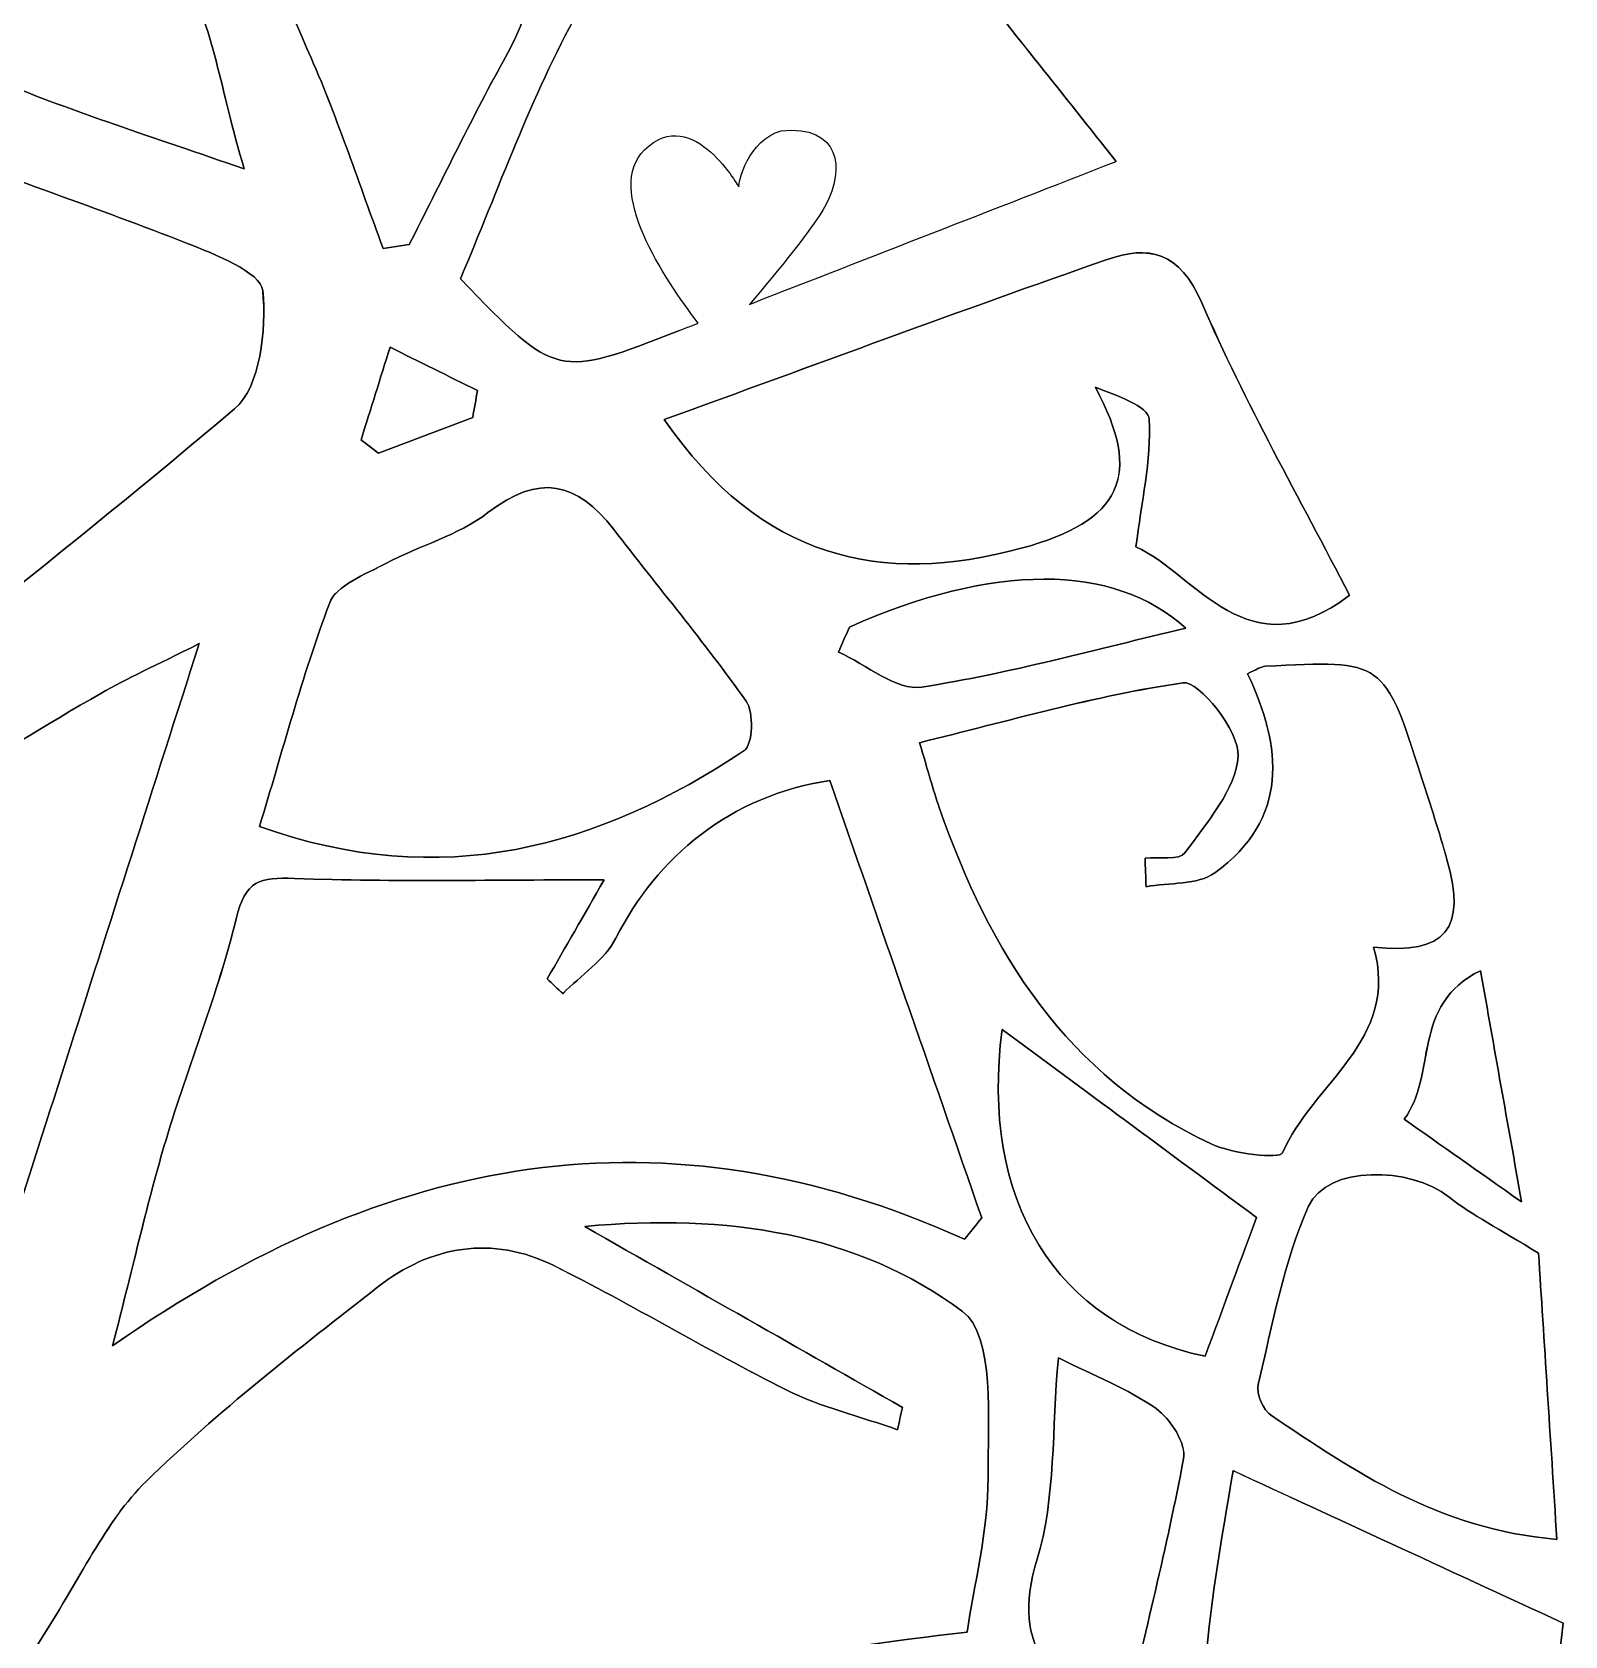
# Model space of a CAD drawing. Extents: x 105 to 524, y 66 to 486.
# Drawn here: x 267.65 to 309.59, y 292.14 to 336.03 of the extents above; entities that cross this region are included whole.
import ezdxf

# ---------------------------------------------------------------- set-up
doc = ezdxf.new("R2010")
doc.units = 0
doc.layers.add('tree', color=7, linetype='CONTINUOUS')

msp = doc.modelspace()

# ---------------------------------------------------------------- linework, layer by layer
at = {"layer": 'tree', "color": 7}
for p, q in [((277.971306, 330.217332), (277.258593, 330.112409)), ((277.971306, 330.217332), (277.258593, 330.112409)), ((277.258755, 330.112409), (277.971465, 330.217332)), ((277.258755, 330.112409), (277.971465, 330.217332)), ((279.709213, 325.484829), (277.128069, 324.50955)), ((279.709213, 325.484829), (277.128069, 324.50955)), ((277.128175, 324.50955), (279.709319, 325.484829)), ((277.128175, 324.50955), (279.709319, 325.484829)), ((279.709213, 325.484829), (279.709213, 325.484829)), ((303.694391, 320.620094), (303.694391, 320.620094)), ((303.694525, 320.620171), (303.694525, 320.620171)), ((290.014297, 319.74953), (290.014297, 319.749523)), ((290.014406, 319.749544), (290.014406, 319.749547)), ((272.224775, 319.297149), (272.224775, 319.297149)), ((272.224909, 319.297283), (272.224909, 319.297283)), ((273.876241, 314.291391), (273.876241, 314.291391)), ((273.876297, 314.291313), (273.876297, 314.291313)), ((298.130535, 312.644681), (298.130539, 312.644681)), ((298.130616, 312.644652), (298.130616, 312.644652)), ((294.192678, 308.737924), (294.192678, 308.737924)), ((294.192784, 308.73803), (294.192784, 308.73803)), ((308.405728, 304.016421), (308.405728, 304.016421)), ((308.405795, 304.016368), (308.405795, 304.016368)), ((308.867443, 302.614312), (308.867443, 302.614312)), ((308.867496, 302.61445), (308.867496, 302.61445)), ((269.85632, 300.077865), (269.85632, 300.077865)), ((269.85632, 300.077812), (269.85632, 300.077812)), ((291.462982, 298.394152), (291.462982, 298.394152)), ((291.46306, 298.394286), (291.46306, 298.394286))]:
    msp.add_line(p, q, dxfattribs=at)
for points in [[(104.943981, 275.896663), (104.943988, 391.738389), (198.852265, 485.646659), (314.693991, 485.646659)], [(271.47321, 343.558901), (272.850568, 340.869069), (274.080256, 338.100476), (275.287514, 335.32868)], [(271.47321, 343.558901), (272.850568, 340.869069), (274.080256, 338.100476), (275.287514, 335.32868)], [(275.28762, 335.328415), (274.080362, 338.100476), (272.850405, 340.869069), (271.473316, 343.558901)], [(275.28762, 335.328415), (274.080362, 338.100476), (272.850405, 340.869069), (271.473316, 343.558901)], [(280.543797, 335.232834), (281.623414, 337.192475), (281.462127, 337.713087), (279.342416, 338.208602)], [(280.543797, 335.232834), (281.623414, 337.192475), (281.462127, 337.713087), (279.342416, 338.208602)], [(279.342522, 338.208602), (281.462233, 337.713087), (281.623523, 337.192475), (280.543639, 335.232834)], [(279.342522, 338.208602), (281.462233, 337.713087), (281.623523, 337.192475), (280.543639, 335.232834)], [(273.457497, 332.289104), (272.805938, 334.46206), (272.608065, 336.217994), (271.798687, 337.621245)], [(271.798704, 337.621245), (272.608082, 336.217994), (272.805955, 334.46206), (273.457515, 332.289104)], [(271.798704, 337.621245), (272.608082, 336.217994), (272.805955, 334.46206), (273.457515, 332.289104)], [(273.457532, 332.289104), (272.805973, 334.46206), (272.6081, 336.217994), (271.798722, 337.621245)], [(293.224253, 337.639374), (294.528713, 335.992904), (295.83851, 334.350438), (297.315206, 332.493317)], [(293.224253, 337.639374), (294.528713, 335.992904), (295.83851, 334.350438), (297.315206, 332.493317)], [(297.315096, 332.493345), (295.838404, 334.350462), (294.528871, 335.992929), (293.224412, 337.639399)], [(297.315096, 332.493338), (295.838404, 334.350455), (294.528871, 335.992922), (293.224412, 337.639392)], [(282.581798, 336.57655), (281.302975, 334.267701), (280.417224, 331.740993), (279.371788, 329.278093)], [(282.581798, 336.576543), (281.302975, 334.267694), (280.417224, 331.740986), (279.371788, 329.278086)], [(279.371898, 329.278068), (280.417333, 331.740965), (281.302816, 334.267672), (282.581904, 336.576522)], [(279.371898, 329.278068), (280.417333, 331.740965), (281.302816, 334.267672), (282.581904, 336.576522)], [(275.287514, 335.32868), (276.028799, 333.626411), (276.607192, 331.85366), (277.258755, 330.112409)], [(275.287514, 335.32868), (276.028799, 333.626411), (276.607192, 331.85366), (277.258755, 330.112409)], [(277.258593, 330.112409), (276.607298, 331.853392), (276.028905, 333.626411), (275.28762, 335.328415)], [(277.258593, 330.112409), (276.607298, 331.853392), (276.028905, 333.626411), (275.28762, 335.328415)], [(280.543639, 335.232834), (279.637328, 333.587965), (278.825279, 331.891301), (277.971306, 330.217332)], [(280.543639, 335.232834), (279.637328, 333.587965), (278.825279, 331.891301), (277.971306, 330.217332)], [(277.971465, 330.217332), (278.825173, 331.891301), (279.637486, 333.587965), (280.543797, 335.232834)], [(277.971465, 330.217332), (278.825173, 331.891301), (279.637486, 333.587965), (280.543797, 335.232834)], [(266.789408, 334.670305), (268.815122, 333.843732), (270.90546, 333.174947), (273.457497, 332.289104)], [(273.457515, 332.289104), (270.905478, 333.174947), (268.815139, 333.843732), (266.789426, 334.670305)], [(273.457515, 332.289104), (270.905478, 333.174947), (268.815139, 333.843732), (266.789426, 334.670305)], [(266.789443, 334.670305), (268.815157, 333.843732), (270.905496, 333.174947), (273.457532, 332.289104)], [(284.407384, 332.810471), (285.747404, 334.115551), (287.028495, 331.692137), (286.993556, 331.796983)], [(286.993556, 331.796983), (286.958631, 331.901828), (287.239953, 333.073093), (288.146829, 333.334699)], [(288.146829, 333.334699), (289.770379, 333.49747), (289.894225, 332.28625), (289.370008, 331.307694)], [(264.37506, 333.016599), (267.008811, 332.056804), (269.460712, 331.203801), (271.876562, 330.258956)], [(264.37506, 333.016599), (267.008811, 332.056804), (269.460712, 331.203801), (271.876562, 330.258956)], [(271.876696, 330.258981), (269.460578, 331.203826), (267.008677, 332.056564), (264.375194, 333.016627)], [(271.876696, 330.258981), (269.460578, 331.203826), (267.008677, 332.056564), (264.375194, 333.016627)], [(285.875815, 328.065402), (284.94851, 329.281734), (283.308203, 331.739949), (284.407384, 332.810471)], [(287.349727, 328.609526), (290.622648, 329.883396), (293.905185, 331.163955), (297.315096, 332.493338)], [(289.370008, 331.307694), (289.024515, 330.662763), (288.057445, 329.494575), (287.280727, 328.576436)], [(271.876562, 330.258956), (272.659503, 329.952996), (273.912693, 329.463086), (273.963694, 328.957958)], [(271.876562, 330.258956), (272.659503, 329.952996), (273.912693, 329.463086), (273.963694, 328.957958)], [(273.963564, 328.957982), (273.912559, 329.463111), (272.659637, 329.95302), (271.876696, 330.258981)], [(273.963564, 328.957982), (273.912559, 329.463111), (272.659637, 329.95302), (271.876696, 330.258981)], [(297.064486, 329.809306), (298.195908, 330.204438), (299.050146, 330.030367), (299.657915, 328.620974)], [(297.064486, 329.809306), (298.195908, 330.204438), (299.050146, 330.030367), (299.657915, 328.620974)], [(299.657781, 328.620787), (299.05028, 330.030444), (298.196042, 330.204519), (297.06462, 329.809387)], [(299.657781, 328.620787), (299.05028, 330.030444), (298.196042, 330.204519), (297.06462, 329.809387)], [(297.06462, 329.809387), (293.049505, 328.406668), (289.062964, 326.923058), (284.945578, 325.426627)], [(297.06462, 329.809387), (293.049505, 328.406668), (289.062964, 326.923058), (284.945578, 325.426627)], [(284.945709, 325.426814), (289.063098, 326.923241), (293.049639, 328.406855), (297.064486, 329.809306)], [(284.945709, 325.426814), (289.063098, 326.923241), (293.049639, 328.406855), (297.064486, 329.809306)], [(279.371788, 329.278093), (282.014351, 326.551953), (282.014083, 326.553022), (285.364019, 327.870037)], [(279.371788, 329.278086), (282.014351, 326.551946), (282.014083, 326.553015), (285.364019, 327.87003)], [(285.364125, 327.870012), (282.013925, 326.552994), (282.014457, 326.551925), (279.371898, 329.278068)], [(285.364125, 327.870012), (282.013925, 326.552994), (282.014457, 326.551925), (279.371898, 329.278068)], [(273.963694, 328.957958), (274.071045, 327.890032), (273.89854, 326.319384), (273.191704, 325.72108)], [(273.963694, 328.957958), (274.071045, 327.890032), (273.89854, 326.319384), (273.191704, 325.72108)], [(273.191834, 325.721109), (273.898406, 326.319413), (274.071175, 327.89006), (273.963564, 328.957982)], [(273.191834, 325.721109), (273.898406, 326.319413), (274.071175, 327.89006), (273.963564, 328.957982)], [(287.280727, 328.576436), (287.302635, 328.591217), (287.326179, 328.600389), (287.349727, 328.609526)], [(303.694525, 320.620171), (302.335325, 323.270757), (300.840207, 325.878359), (299.657781, 328.620787)], [(303.694525, 320.620171), (302.335325, 323.270757), (300.840207, 325.878359), (299.657781, 328.620787)], [(299.657915, 328.620974), (300.840073, 325.878546), (302.335459, 323.270943), (303.694391, 320.620094)], [(299.657915, 328.620974), (300.840073, 325.878546), (302.335459, 323.270943), (303.694391, 320.620094)], [(285.364019, 327.870037), (285.72932, 328.013674), (285.507906, 327.915753), (285.875815, 328.065402)], [(277.44728, 327.409496), (277.182382, 326.562632), (276.917753, 325.716036), (276.652856, 324.86944)], [(277.44728, 327.409496), (277.182382, 326.562632), (276.917753, 325.716036), (276.652856, 324.86944)], [(276.653015, 324.86944), (276.917647, 325.716036), (277.182541, 326.562632), (277.447174, 327.409228)], [(276.653015, 324.86944), (276.917647, 325.716036), (277.182541, 326.562632), (277.447174, 327.409228)], [(277.447174, 327.409228), (278.244801, 327.013831), (279.042163, 326.618163), (279.839526, 326.222498)], [(277.447174, 327.409228), (278.244801, 327.013831), (279.042163, 326.618163), (279.839526, 326.222498)], [(279.839632, 326.222498), (279.042269, 326.618163), (278.244642, 327.013831), (277.44728, 327.409496)], [(279.839632, 326.222498), (279.042269, 326.618163), (278.244642, 327.013831), (277.44728, 327.409496)], [(279.839526, 326.222498), (279.796, 325.976608), (279.752739, 325.730718), (279.709213, 325.484829)], [(279.839526, 326.222498), (279.796, 325.976608), (279.752739, 325.730718), (279.709213, 325.484829)], [(279.709319, 325.484829), (279.75258, 325.730718), (279.796106, 325.976608), (279.839632, 326.222498)], [(279.709319, 325.484829), (279.75258, 325.730718), (279.796106, 325.976608), (279.839632, 326.222498)], [(294.714993, 321.906752), (297.463834, 322.646022), (298.05104, 323.892291), (296.743646, 326.31247)], [(294.714993, 321.906752), (297.463834, 322.646022), (298.05104, 323.892291), (296.743646, 326.31247)], [(296.743512, 326.312392), (298.05091, 323.89221), (297.4637, 322.646209), (294.715128, 321.906939)], [(296.743512, 326.312392), (298.05091, 323.89221), (297.4637, 322.646209), (294.715128, 321.906939)], [(298.218871, 325.436159), (298.201796, 325.78911), (297.311759, 326.099876), (296.743512, 326.312392)], [(298.218871, 325.436159), (298.201796, 325.78911), (297.311759, 326.099876), (296.743512, 326.312392)], [(296.743646, 326.31247), (297.311893, 326.099953), (298.201916, 325.788923), (298.21874, 325.436241)], [(296.743646, 326.31247), (297.311893, 326.099953), (298.201916, 325.788923), (298.21874, 325.436241)], [(273.191704, 325.72108), (268.638782, 321.866144), (263.911225, 318.217317), (259.234936, 314.50842)], [(273.191704, 325.72108), (268.638782, 321.866144), (263.911225, 318.217317), (259.234936, 314.50842)], [(259.235071, 314.508448), (263.911359, 318.217345), (268.638648, 321.866172), (273.191834, 325.721109)], [(259.235071, 314.508448), (263.911359, 318.217345), (268.638648, 321.866172), (273.191834, 325.721109)], [(284.945578, 325.426627), (287.617514, 321.598657), (290.864639, 320.871134), (294.714993, 321.906752)], [(284.945578, 325.426627), (287.617514, 321.598657), (290.864639, 320.871134), (294.714993, 321.906752)], [(294.715128, 321.906939), (290.864773, 320.871321), (287.61738, 321.598576), (284.945709, 325.426814)], [(294.715128, 321.906939), (290.864773, 320.871321), (287.61738, 321.598576), (284.945709, 325.426814)], [(297.853305, 321.949389), (298.005246, 323.156143), (298.273347, 324.303894), (298.218871, 325.436159)], [(297.853305, 321.949389), (298.005246, 323.156143), (298.273347, 324.303894), (298.218871, 325.436159)], [(298.21874, 325.436241), (298.273481, 324.303976), (298.005112, 323.155956), (297.853439, 321.94947)], [(298.21874, 325.436241), (298.273481, 324.303976), (298.005112, 323.155956), (297.853439, 321.94947)], [(276.652856, 324.86944), (276.811207, 324.749566), (276.969559, 324.629692), (277.128175, 324.50955)], [(276.652856, 324.86944), (276.811207, 324.749566), (276.969559, 324.629692), (277.128175, 324.50955)], [(277.128069, 324.50955), (276.969717, 324.629692), (276.811366, 324.749566), (276.653015, 324.86944)], [(277.128069, 324.50955), (276.969717, 324.629692), (276.811366, 324.749566), (276.653015, 324.86944)], [(283.566616, 322.423095), (282.563104, 323.723289), (281.522209, 323.965976), (280.126158, 322.882034)], [(283.566616, 322.423095), (282.563104, 323.723289), (281.522209, 323.965976), (280.126158, 322.882034)], [(280.126211, 322.882221), (281.522262, 323.965895), (282.562893, 323.723212), (283.566669, 322.423014)], [(280.126211, 322.882221), (281.522262, 323.965895), (282.562893, 323.723212), (283.566669, 322.423014)], [(277.328235, 321.490982), (278.248699, 321.982229), (279.320304, 322.256418), (280.126211, 322.882221)], [(277.328235, 321.490982), (278.248699, 321.982229), (279.320304, 322.256418), (280.126211, 322.882221)], [(280.126158, 322.882034), (279.320251, 322.256499), (278.248914, 321.98231), (277.32845, 321.491063)], [(280.126158, 322.882034), (279.320251, 322.256499), (278.248914, 321.98231), (277.32845, 321.491063)], [(287.188656, 317.725298), (286.041215, 319.333859), (284.775211, 320.857252), (283.566616, 322.423095)], [(287.188656, 317.725298), (286.041215, 319.333859), (284.775211, 320.857252), (283.566616, 322.423095)], [(283.566669, 322.423014), (284.774996, 320.857439), (286.041267, 319.334046), (287.188712, 317.725485)], [(283.566669, 322.423014), (284.774996, 320.857439), (286.041267, 319.334046), (287.188712, 317.725485)], [(303.694391, 320.620094), (300.924454, 318.505336), (299.509977, 321.18796), (297.853305, 321.949389)], [(303.694391, 320.620094), (300.924454, 318.505336), (299.509977, 321.18796), (297.853305, 321.949389)], [(297.853439, 321.94947), (299.510111, 321.187773), (300.92432, 318.505149), (303.694525, 320.620171)], [(297.853439, 321.94947), (299.510111, 321.187773), (300.92432, 318.505149), (303.694525, 320.620171)], [(277.32845, 321.491063), (276.766877, 321.191244), (275.97112, 320.889288), (275.788469, 320.399114)], [(277.32845, 321.491063), (276.766877, 321.191244), (275.97112, 320.889288), (275.788469, 320.399114)], [(275.788522, 320.399033), (275.970905, 320.88921), (276.766934, 321.191431), (277.328235, 321.490982)], [(275.788522, 320.399033), (275.970905, 320.88921), (276.766934, 321.191431), (277.328235, 321.490982)], [(290.014297, 319.749523), (293.916724, 321.487031), (297.23328, 321.521741), (299.220541, 319.717491)], [(290.014297, 319.749523), (293.916724, 321.487031), (297.23328, 321.521741), (299.220541, 319.717491)], [(299.220382, 319.717512), (297.233386, 321.521765), (293.91683, 321.487059), (290.014406, 319.749544)], [(299.220382, 319.717512), (297.233386, 321.521765), (293.91683, 321.487059), (290.014406, 319.749544)], [(275.788469, 320.399114), (275.042644, 318.396221), (274.492554, 316.320181), (273.876241, 314.291391)], [(275.788469, 320.399114), (275.042644, 318.396221), (274.492554, 316.320181), (273.876241, 314.291391)], [(273.876297, 314.291313), (274.492343, 316.320099), (275.042697, 318.39614), (275.788522, 320.399033)], [(273.876297, 314.291313), (274.492343, 316.320099), (275.042697, 318.39614), (275.788522, 320.399033)], [(290.014406, 319.749547), (289.915335, 319.521011), (289.816265, 319.292478), (289.717198, 319.06421)], [(290.014406, 319.749547), (289.915335, 319.521011), (289.816265, 319.292478), (289.717198, 319.06421)], [(289.717357, 319.064188), (289.816427, 319.292457), (289.91523, 319.520993), (290.014297, 319.74953)], [(289.717357, 319.064188), (289.816427, 319.292457), (289.91523, 319.520993), (290.014297, 319.74953)], [(299.220541, 319.717491), (296.74808, 319.142145), (294.394446, 318.480567), (291.995687, 318.107864)], [(299.220541, 319.717491), (296.74808, 319.142145), (294.394446, 318.480567), (291.995687, 318.107864)], [(291.995793, 318.107882), (294.394287, 318.480588), (296.748186, 319.142166), (299.220382, 319.717512)], [(291.995793, 318.107882), (294.394287, 318.480588), (296.748186, 319.142166), (299.220382, 319.717512)], [(265.084168, 296.929362), (267.403086, 304.193374), (269.723605, 311.462194), (272.224909, 319.297283)], [(265.084168, 296.929362), (267.403086, 304.193374), (269.723605, 311.462194), (272.224909, 319.297283)], [(272.224775, 319.297149), (269.723739, 311.462328), (267.40322, 304.193508), (265.084302, 296.929228)], [(272.224775, 319.297149), (269.723739, 311.462328), (267.40322, 304.193508), (265.084302, 296.929228)], [(269.531476, 317.933945), (270.251396, 318.346162), (271.012444, 318.686829), (272.224775, 319.297149)], [(269.531476, 317.933945), (270.251396, 318.346162), (271.012444, 318.686829), (272.224775, 319.297149)], [(272.224909, 319.297283), (271.01231, 318.686699), (270.25153, 318.346028), (269.53161, 317.934079)], [(272.224909, 319.297283), (271.01231, 318.686699), (270.25153, 318.346028), (269.53161, 317.934079)], [(289.717198, 319.06421), (290.48038, 318.722474), (291.302574, 318.000288), (291.995793, 318.107882)], [(289.717198, 319.06421), (290.48038, 318.722474), (291.302574, 318.000288), (291.995793, 318.107882)], [(291.995687, 318.107864), (291.302468, 318.000271), (290.48027, 318.722453), (289.717357, 319.064188)], [(291.995687, 318.107864), (291.302468, 318.000271), (290.48027, 318.722453), (289.717357, 319.064188)], [(301.387623, 318.676553), (301.26559, 318.669885), (301.147829, 318.578569), (300.90563, 318.473646)], [(301.387623, 318.676553), (301.26559, 318.669885), (301.147829, 318.578569), (300.90563, 318.473646)], [(300.905817, 318.473674), (301.148016, 318.578597), (301.265509, 318.669903), (301.38781, 318.676577)], [(300.905817, 318.473674), (301.148016, 318.578597), (301.265509, 318.669903), (301.38781, 318.676577)], [(305.668705, 315.637242), (304.641959, 318.850624), (304.640626, 318.851693), (301.387623, 318.676553)], [(305.668705, 315.637242), (304.641959, 318.850624), (304.640626, 318.851693), (301.387623, 318.676553)], [(301.38781, 318.676577), (304.640544, 318.851717), (304.641878, 318.850649), (305.668892, 315.637002)], [(301.38781, 318.676577), (304.640544, 318.851717), (304.641878, 318.850649), (305.668892, 315.637002)], [(299.140993, 318.224581), (299.576257, 318.287855), (300.690319, 316.897152), (300.650533, 316.22783)], [(299.140993, 318.224581), (299.576257, 318.287855), (300.690319, 316.897152), (300.650533, 316.22783)], [(300.65061, 316.227802), (300.6904, 316.897124), (299.576335, 318.287827), (299.141071, 318.224553)], [(300.65061, 316.227802), (300.6904, 316.897124), (299.576335, 318.287827), (299.141071, 318.224553)], [(300.013924, 313.025127), (302.045247, 314.496993), (301.860994, 316.472383), (300.905817, 318.473674)], [(300.013924, 313.025127), (302.045247, 314.496993), (301.860994, 316.472383), (300.905817, 318.473674)], [(300.90563, 318.473646), (301.861075, 316.472358), (302.04506, 314.496969), (300.014005, 313.025102)], [(300.90563, 318.473646), (301.861075, 316.472358), (302.04506, 314.496969), (300.014005, 313.025102)], [(260.507081, 312.814321), (263.647661, 314.226381), (266.527619, 316.214855), (269.531476, 317.933945)], [(260.507081, 312.814321), (263.647661, 314.226381), (266.527619, 316.214855), (269.531476, 317.933945)], [(269.53161, 317.934079), (266.527749, 316.214721), (263.647527, 314.226247), (260.507215, 312.814187)], [(269.53161, 317.934079), (266.527749, 316.214721), (263.647527, 314.226247), (260.507215, 312.814187)], [(291.933492, 316.586119), (294.368305, 317.177748), (296.729679, 317.874569), (299.140993, 318.224581)], [(291.933492, 316.586119), (294.368305, 317.177748), (296.729679, 317.874569), (299.140993, 318.224581)], [(299.141071, 318.224553), (296.729492, 317.874809), (294.368386, 317.177988), (291.933574, 316.58609)], [(299.141071, 318.224553), (296.729492, 317.874809), (294.368386, 317.177988), (291.933574, 316.58609)], [(287.139789, 316.371707), (287.370774, 316.525219), (287.406288, 317.420406), (287.188656, 317.725298)], [(287.139789, 316.371707), (287.370774, 316.525219), (287.406288, 317.420406), (287.188656, 317.725298)], [(287.188712, 317.725485), (287.406076, 317.420593), (287.370827, 316.525406), (287.139846, 316.371626)], [(287.188712, 317.725485), (287.406076, 317.420593), (287.370827, 316.525406), (287.139846, 316.371626)], [(292.470766, 314.814165), (292.300664, 315.30381), (292.168749, 315.806536), (291.933492, 316.586119)], [(292.470766, 314.814165), (292.300664, 315.30381), (292.168749, 315.806536), (291.933492, 316.586119)], [(291.933574, 316.58609), (292.168562, 315.806508), (292.300745, 315.303782), (292.470844, 314.814141)], [(291.933574, 316.58609), (292.168562, 315.806508), (292.300745, 315.303782), (292.470844, 314.814141)], [(273.876241, 314.291391), (278.874305, 312.509828), (283.144704, 313.712578), (287.139789, 316.371707)], [(273.876241, 314.291391), (278.874305, 312.509828), (283.144704, 313.712578), (287.139789, 316.371707)], [(287.139846, 316.371626), (283.144757, 313.712497), (278.874093, 312.509747), (273.876297, 314.291313)], [(287.139846, 316.371626), (283.144757, 313.712497), (278.874093, 312.509747), (273.876297, 314.291313)], [(300.650533, 316.22783), (300.595788, 315.307814), (299.787479, 314.401948), (299.192795, 313.567632)], [(300.650533, 316.22783), (300.595788, 315.307814), (299.787479, 314.401948), (299.192795, 313.567632)], [(299.192876, 313.567607), (299.787292, 314.401923), (300.59587, 315.307786), (300.65061, 316.227802)], [(299.192876, 313.567607), (299.787292, 314.401923), (300.59587, 315.307786), (300.65061, 316.227802)], [(306.362989, 313.391935), (306.149364, 314.145351), (305.907165, 314.891032), (305.668705, 315.637242)], [(306.362989, 313.391935), (306.149364, 314.145351), (305.907165, 314.891032), (305.668705, 315.637242)], [(305.668892, 315.637002), (305.907352, 314.891057), (306.149283, 314.14538), (306.362911, 313.391959)], [(305.668892, 315.637002), (305.907352, 314.891057), (306.149283, 314.14538), (306.362911, 313.391959)], [(289.478201, 315.551809), (286.758468, 315.137987), (284.758388, 313.468022), (283.625632, 311.233661)], [(283.625632, 311.233608), (284.758388, 313.467969), (286.758468, 315.137934), (289.478201, 315.551756)], [(283.625632, 311.233608), (284.758388, 313.467969), (286.758468, 315.137934), (289.478201, 315.551756)], [(289.478343, 315.551809), (286.758609, 315.137987), (284.758529, 313.468022), (283.625773, 311.233661)], [(293.635645, 303.58279), (292.238525, 307.60459), (290.841673, 311.626388), (289.478201, 315.551809)], [(289.478201, 315.551756), (290.841673, 311.626603), (292.238525, 307.604802), (293.635645, 303.582737)], [(289.478201, 315.551756), (290.841673, 311.626603), (292.238525, 307.604802), (293.635645, 303.582737)], [(293.635786, 303.58279), (292.238666, 307.60459), (290.841815, 311.626388), (289.478343, 315.551809)], [(299.90978, 305.606531), (295.948876, 307.458311), (293.846786, 310.853504), (292.470766, 314.814165)], [(299.90978, 305.606531), (295.948876, 307.458311), (293.846786, 310.853504), (292.470766, 314.814165)], [(292.470844, 314.814141), (293.846867, 310.85348), (295.948954, 307.458283), (299.909861, 305.606506)], [(292.470844, 314.814141), (293.846867, 310.85348), (295.948954, 307.458283), (299.909861, 305.606506)], [(299.192795, 313.567632), (299.048332, 313.364728), (298.477947, 313.465379), (298.103301, 313.426669)], [(299.192795, 313.567632), (299.048332, 313.364728), (298.477947, 313.465379), (298.103301, 313.426669)], [(298.103301, 313.426669), (298.112367, 313.166093), (298.121469, 312.905253), (298.130535, 312.644681)], [(298.103301, 313.426669), (298.112367, 313.166093), (298.121469, 312.905253), (298.130535, 312.644681)], [(298.103382, 313.426641), (298.478028, 313.465351), (299.04841, 313.3647), (299.192876, 313.567607)], [(298.103382, 313.426641), (298.478028, 313.465351), (299.04841, 313.3647), (299.192876, 313.567607)], [(298.130616, 312.644652), (298.12155, 312.905228), (298.112448, 313.166069), (298.103382, 313.426641)], [(298.130616, 312.644652), (298.12155, 312.905228), (298.112448, 313.166069), (298.103382, 313.426641)], [(298.130539, 312.644681), (298.766343, 312.760282), (299.542077, 312.683391), (300.013924, 313.025127)], [(298.130539, 312.644681), (298.766343, 312.760282), (299.542077, 312.683391), (300.013924, 313.025127)], [(300.014005, 313.025102), (299.542158, 312.683366), (298.766424, 312.760258), (298.130616, 312.644652)], [(300.014005, 313.025102), (299.542158, 312.683366), (298.766424, 312.760258), (298.130616, 312.644652)], [(306.362911, 313.391959), (306.903653, 311.483848), (306.333525, 310.782755), (304.356421, 310.990735)], [(306.362911, 313.391959), (306.903653, 311.483848), (306.333525, 310.782755), (304.356421, 310.990735)], [(304.356502, 310.990707), (306.333617, 310.78273), (306.903466, 311.48382), (306.362989, 313.391935)], [(304.356502, 310.990707), (306.333617, 310.78273), (306.903466, 311.48382), (306.362989, 313.391935)], [(274.837028, 312.870254), (273.877846, 312.906029), (273.492514, 312.825666), (273.236429, 311.763618)], [(273.236429, 311.763565), (273.492514, 312.825613), (273.877846, 312.905976), (274.837028, 312.870465)], [(273.236429, 311.763565), (273.492514, 312.825613), (273.877846, 312.905976), (274.837028, 312.870465)], [(274.837169, 312.870254), (273.877987, 312.906029), (273.492655, 312.825666), (273.23657, 311.763618)], [(274.837028, 312.870465), (277.579995, 312.768481), (280.329104, 312.834422), (283.305458, 312.834422)], [(274.837028, 312.870465), (277.579995, 312.768481), (280.329104, 312.834422), (283.305458, 312.834422)], [(283.305458, 312.834479), (280.329104, 312.834479), (277.579995, 312.768534), (274.837028, 312.870254)], [(283.305599, 312.834479), (280.329245, 312.834479), (277.580136, 312.768534), (274.837169, 312.870254)], [(281.74732, 310.122217), (282.242398, 310.984032), (282.737743, 311.846115), (283.305458, 312.834479)], [(283.305458, 312.834422), (282.737743, 311.846062), (282.242398, 310.983979), (281.74732, 310.122164)], [(283.305458, 312.834422), (282.737743, 311.846062), (282.242398, 310.983979), (281.74732, 310.122164)], [(281.747461, 310.122217), (282.242539, 310.984032), (282.737885, 311.846115), (283.305599, 312.834479)], [(273.236429, 311.763618), (272.742152, 309.713739), (271.92236, 307.744756), (271.317794, 305.718369)], [(271.317794, 305.718316), (271.92236, 307.7447), (272.742152, 309.713686), (273.236429, 311.763565)], [(271.317794, 305.718316), (271.92236, 307.7447), (272.742152, 309.713686), (273.236429, 311.763565)], [(273.23657, 311.763618), (272.742293, 309.713739), (271.922501, 307.744756), (271.317935, 305.718369)], [(283.625632, 311.233661), (283.322547, 310.63589), (282.665114, 310.217531), (282.170565, 309.716943)], [(282.170565, 309.71689), (282.665114, 310.217478), (283.322547, 310.635837), (283.625632, 311.233608)], [(282.170565, 309.71689), (282.665114, 310.217478), (283.322547, 310.635837), (283.625632, 311.233608)], [(283.625773, 311.233661), (283.322688, 310.63589), (282.665255, 310.217531), (282.170706, 309.716943)], [(301.86401, 305.359548), (302.671519, 307.255379), (305.092978, 308.442642), (304.356502, 310.990707)], [(301.86401, 305.359548), (302.671519, 307.255379), (305.092978, 308.442642), (304.356502, 310.990707)], [(304.356421, 310.990735), (305.093165, 308.44267), (302.671441, 307.255404), (301.864197, 305.359308)], [(304.356421, 310.990735), (305.093165, 308.44267), (302.671441, 307.255404), (301.864197, 305.359308)], [(305.190648, 306.282019), (306.095358, 307.466347), (305.366889, 309.413173), (307.279915, 310.346002)], [(305.190648, 306.282019), (306.095358, 307.466347), (305.366889, 309.413173), (307.279915, 310.346002)], [(307.279982, 310.345949), (305.366956, 309.413116), (306.095421, 307.466294), (305.190712, 306.281967)], [(307.279982, 310.345949), (305.366956, 309.413116), (306.095421, 307.466294), (305.190712, 306.281967)], [(307.279915, 310.346002), (307.66578, 308.17705), (308.009184, 306.245443), (308.405728, 304.016421)], [(307.279915, 310.346002), (307.66578, 308.17705), (308.009184, 306.245443), (308.405728, 304.016421)], [(308.405795, 304.016368), (308.009251, 306.245391), (307.665579, 308.177265), (307.279982, 310.345949)], [(308.405795, 304.016368), (308.009251, 306.245391), (307.665579, 308.177265), (307.279982, 310.345949)], [(282.170565, 309.716943), (282.029574, 309.852035), (281.888311, 309.987128), (281.74732, 310.122217)], [(281.74732, 310.122164), (281.888311, 309.987072), (282.029306, 309.851982), (282.170565, 309.71689)], [(281.74732, 310.122164), (281.888311, 309.987072), (282.029306, 309.851982), (282.170565, 309.71689)], [(282.170706, 309.716943), (282.029715, 309.852035), (281.888452, 309.987128), (281.747461, 310.122217)], [(299.746275, 299.793903), (295.631291, 300.650645), (293.579673, 304.091495), (294.192784, 308.73803)], [(299.746275, 299.793903), (295.631291, 300.650645), (293.579673, 304.091495), (294.192784, 308.73803)], [(294.192678, 308.737924), (293.579836, 304.091389), (295.631186, 300.650808), (299.746437, 299.794066)], [(294.192678, 308.737924), (293.579836, 304.091389), (295.631186, 300.650808), (299.746437, 299.794066)], [(301.152902, 303.591334), (298.669491, 305.427627), (296.395168, 307.10934), (294.192678, 308.737924)], [(301.152902, 303.591334), (298.669491, 305.427627), (296.395168, 307.10934), (294.192678, 308.737924)], [(294.192784, 308.73803), (296.395006, 307.109446), (298.669333, 305.427733), (301.153008, 303.591172)], [(294.192784, 308.73803), (296.395006, 307.109446), (298.669333, 305.427733), (301.153008, 303.591172)], [(269.85632, 300.077865), (277.388267, 305.365954), (284.96961, 306.701659), (293.166468, 302.995432)], [(293.166468, 302.995379), (284.96961, 306.701606), (277.388267, 305.365901), (269.85632, 300.077812)], [(293.166468, 302.995379), (284.96961, 306.701606), (277.388267, 305.365901), (269.85632, 300.077812)], [(269.856462, 300.077865), (277.388408, 305.365954), (284.969751, 306.701659), (293.166609, 302.995432)], [(308.405728, 304.016421), (307.165625, 304.890248), (306.221931, 305.555297), (305.190648, 306.282019)], [(308.405728, 304.016421), (307.165625, 304.890248), (306.221931, 305.555297), (305.190648, 306.282019)], [(305.190712, 306.281967), (306.221998, 305.555244), (307.165692, 304.890195), (308.405795, 304.016368)], [(305.190712, 306.281967), (306.221998, 305.555244), (307.165692, 304.890195), (308.405795, 304.016368)], [(271.317794, 305.718369), (270.820046, 304.04974), (270.438453, 302.34667), (269.85632, 300.077865)], [(269.85632, 300.077812), (270.438453, 302.346614), (270.820046, 304.049952), (271.317794, 305.718316)], [(269.85632, 300.077812), (270.438453, 302.346614), (270.820046, 304.049952), (271.317794, 305.718316)], [(271.317935, 305.718369), (270.820187, 304.04974), (270.438594, 302.34667), (269.856462, 300.077865)], [(301.864197, 305.359308), (301.789962, 305.185237), (300.502595, 305.329392), (299.90978, 305.606531)], [(301.864197, 305.359308), (301.789962, 305.185237), (300.502595, 305.329392), (299.90978, 305.606531)], [(299.909861, 305.606506), (300.502408, 305.329378), (301.790044, 305.185477), (301.86401, 305.359548)], [(299.909861, 305.606506), (300.502408, 305.329378), (301.790044, 305.185477), (301.86401, 305.359548)], [(306.418657, 304.151199), (305.357735, 304.99032), (303.08635, 305.026363), (302.578717, 303.902375)], [(302.578809, 303.902495), (303.08617, 305.026219), (305.357823, 304.990444), (306.418481, 304.151055)], [(302.578809, 303.902495), (303.08617, 305.026219), (305.357823, 304.990444), (306.418481, 304.151055)], [(306.418798, 304.151192), (305.357876, 304.990313), (303.086491, 305.026356), (302.578858, 303.902368)], [(302.578717, 303.902375), (301.889238, 302.375242), (301.595501, 300.664428), (301.195218, 299.017157)], [(301.195306, 299.017013), (301.595324, 300.664552), (301.889326, 302.375097), (302.578809, 303.902495)], [(301.195306, 299.017013), (301.595324, 300.664552), (301.889326, 302.375097), (302.578809, 303.902495)], [(302.578858, 303.902368), (301.889379, 302.375235), (301.595642, 300.664421), (301.195359, 299.01715)], [(306.418481, 304.151055), (307.052684, 303.649398), (307.791834, 303.280699), (308.867443, 302.614312)], [(306.418481, 304.151055), (307.052684, 303.649398), (307.791834, 303.280699), (308.867443, 302.614312)], [(308.867355, 302.614457), (307.791746, 303.280576), (307.052595, 303.649542), (306.418657, 304.151199)], [(308.867496, 302.61445), (307.791887, 303.280568), (307.052737, 303.649535), (306.418798, 304.151192)], [(282.771846, 303.346111), (286.680413, 303.706269), (290.218072, 303.161629), (293.112448, 301.01964)], [(282.771846, 303.346111), (286.680413, 303.706269), (290.218072, 303.161629), (293.112448, 301.01964)], [(291.462982, 298.394152), (288.665807, 299.988026), (285.868364, 301.581637), (282.771846, 303.346111)], [(291.462982, 298.394152), (288.665807, 299.988026), (285.868364, 301.581637), (282.771846, 303.346111)], [(293.112525, 301.019506), (290.218153, 303.161495), (286.680494, 303.706403), (282.771924, 303.345977)], [(293.112525, 301.019506), (290.218153, 303.161495), (286.680494, 303.706403), (282.771924, 303.345977)], [(282.771924, 303.345977), (285.868445, 301.581767), (288.66562, 299.987892), (291.46306, 298.394286)], [(282.771924, 303.345977), (285.868445, 301.581767), (288.66562, 299.987892), (291.46306, 298.394286)], [(293.166468, 302.995432), (293.32295, 303.191129), (293.479164, 303.387093), (293.635645, 303.58279)], [(293.635645, 303.582737), (293.479164, 303.38704), (293.32295, 303.191344), (293.166468, 302.995379)], [(293.635645, 303.582737), (293.479164, 303.38704), (293.32295, 303.191344), (293.166468, 302.995379)], [(293.166609, 302.995432), (293.323091, 303.191129), (293.479305, 303.387093), (293.635786, 303.58279)], [(301.153008, 303.591172), (300.767679, 302.551282), (300.254441, 301.165652), (299.746275, 299.793903)], [(301.153008, 303.591172), (300.767679, 302.551282), (300.254441, 301.165652), (299.746275, 299.793903)], [(299.746437, 299.794066), (300.254335, 301.165546), (300.767838, 302.551176), (301.152902, 303.591334)], [(299.746437, 299.794066), (300.254335, 301.165546), (300.767838, 302.551176), (301.152902, 303.591334)], [(281.928101, 302.27325), (280.246056, 303.113973), (278.555736, 302.81602), (277.115891, 301.691231)], [(281.928101, 302.27325), (280.246056, 303.113973), (278.555736, 302.81602), (277.115891, 301.691231)], [(277.116078, 301.691096), (278.555655, 302.815886), (280.245975, 303.113839), (281.928288, 302.273381)], [(277.116078, 301.691096), (278.555655, 302.815886), (280.245975, 303.113839), (281.928288, 302.273381)], [(309.370444, 294.780974), (309.188862, 297.607232), (309.019296, 300.249809), (308.867355, 302.614457)], [(308.867443, 302.614312), (309.01912, 300.249664), (309.188951, 297.607087), (309.370268, 294.780829)], [(308.867443, 302.614312), (309.01912, 300.249664), (309.188951, 297.607087), (309.370268, 294.780829)], [(309.370585, 294.780966), (309.189004, 297.607224), (309.019437, 300.249802), (308.867496, 302.61445)], [(288.270142, 298.882326), (286.128802, 299.957991), (284.071843, 301.202122), (281.928101, 302.27325)], [(288.270142, 298.882326), (286.128802, 299.957991), (284.071843, 301.202122), (281.928101, 302.27325)], [(281.928288, 302.273381), (284.071766, 301.202256), (286.128721, 299.958125), (288.270061, 298.882192)], [(281.928288, 302.273381), (284.071766, 301.202256), (286.128721, 299.958125), (288.270061, 298.882192)], [(277.115891, 301.691231), (274.940102, 299.991096), (272.739213, 298.293367), (270.772248, 296.366833)], [(277.115891, 301.691231), (274.940102, 299.991096), (272.739213, 298.293367), (270.772248, 296.366833)], [(270.772431, 296.366699), (272.739136, 298.293501), (274.940025, 299.990965), (277.116078, 301.691096)], [(270.772431, 296.366699), (272.739136, 298.293501), (274.940025, 299.990965), (277.116078, 301.691096)], [(293.112448, 301.01964), (293.995792, 300.36607), (293.805666, 298.041469), (293.807, 296.481768)], [(293.112448, 301.01964), (293.995792, 300.36607), (293.805666, 298.041469), (293.807, 296.481768)], [(293.807081, 296.481902), (293.80567, 298.041335), (293.995606, 300.36594), (293.112525, 301.019506)], [(293.807081, 296.481902), (293.80567, 298.041335), (293.995606, 300.36594), (293.112525, 301.019506)], [(295.143982, 294.215181), (295.6655, 295.907305), (295.548805, 297.796193), (295.731456, 299.747291)], [(295.143982, 294.215181), (295.6655, 295.907305), (295.548805, 297.796193), (295.731456, 299.747291)], [(295.731322, 299.747344), (295.548939, 297.795982), (295.665366, 295.907358), (295.144116, 294.214966)], [(295.731322, 299.747344), (295.548939, 297.795982), (295.665366, 295.907358), (295.144116, 294.214966)], [(298.406996, 298.359844), (297.628596, 298.906621), (296.711335, 299.256097), (295.731322, 299.747344)], [(298.406996, 298.359844), (297.628596, 298.906621), (296.711335, 299.256097), (295.731322, 299.747344)], [(295.731456, 299.747291), (296.711469, 299.256044), (297.628462, 298.906569), (298.40713, 298.360059)], [(295.731456, 299.747291), (296.711469, 299.256044), (297.628462, 298.906569), (298.40713, 298.360059)], [(301.195218, 299.017157), (301.135404, 298.770467), (301.337814, 298.314463), (301.559718, 298.167626)], [(301.559542, 298.167481), (301.337902, 298.314586), (301.135493, 298.770322), (301.195306, 299.017013)], [(301.559542, 298.167481), (301.337902, 298.314586), (301.135493, 298.770322), (301.195306, 299.017013)], [(301.195359, 299.01715), (301.135546, 298.77046), (301.337955, 298.314456), (301.55986, 298.167619)], [(288.270061, 298.882192), (289.232449, 298.398957), (290.309395, 298.142921), (291.334271, 297.783832)], [(288.270061, 298.882192), (289.232449, 298.398957), (290.309395, 298.142921), (291.334271, 297.783832)], [(291.334084, 297.783698), (290.309208, 298.142787), (289.23253, 298.398823), (288.270142, 298.882326)], [(291.334084, 297.783698), (290.309208, 298.142787), (289.23253, 298.398823), (288.270142, 298.882326)], [(291.46306, 298.394286), (291.42007, 298.190578), (291.377077, 297.987138), (291.334084, 297.783698)], [(291.46306, 298.394286), (291.42007, 298.190578), (291.377077, 297.987138), (291.334084, 297.783698)], [(291.334271, 297.783832), (291.376996, 297.987272), (291.419989, 298.190712), (291.462982, 298.394152)], [(291.334271, 297.783832), (291.376996, 297.987272), (291.419989, 298.190712), (291.462982, 298.394152)], [(299.156826, 296.985962), (299.234267, 297.394976), (298.801674, 298.08272), (298.406996, 298.359844)], [(299.156826, 296.985962), (299.234267, 297.394976), (298.801674, 298.08272), (298.406996, 298.359844)], [(298.40713, 298.360059), (298.801808, 298.082663), (299.234133, 297.394923), (299.156695, 296.985909)], [(298.40713, 298.360059), (298.801808, 298.082663), (299.234133, 297.394923), (299.156695, 296.985909)], [(309.370268, 294.780829), (306.088962, 295.06116), (303.837869, 296.657437), (301.559542, 298.167481)], [(309.370268, 294.780829), (306.088962, 295.06116), (303.837869, 296.657437), (301.559542, 298.167481)], [(301.559718, 298.167626), (303.837781, 296.657314), (306.088874, 295.061037), (309.370444, 294.780974)], [(301.55986, 298.167619), (303.837922, 296.657307), (306.089015, 295.06103), (309.370585, 294.780966)], [(299.156695, 296.985909), (298.699534, 294.570799), (298.09737, 292.18292), (297.539805, 289.766745)], [(299.156695, 296.985909), (298.699534, 294.570799), (298.09737, 292.18292), (297.539805, 289.766745)], [(297.539939, 289.766798), (298.097504, 292.182977), (298.6994, 294.570852), (299.156826, 296.985962)], [(297.539939, 289.766798), (298.097504, 292.182977), (298.6994, 294.570852), (299.156826, 296.985962)], [(270.772248, 296.366833), (269.65765, 295.27488), (268.988999, 293.727992), (267.762246, 291.834831)], [(270.772248, 296.366833), (269.65765, 295.27488), (268.988999, 293.727992), (267.762246, 291.834831)], [(267.762433, 291.834965), (268.988917, 293.728126), (269.657837, 295.275014), (270.772431, 296.366699)], [(267.762433, 291.834965), (268.988917, 293.728126), (269.657837, 295.275014), (270.772431, 296.366699)], [(293.807, 296.481768), (293.808411, 294.991215), (293.419534, 293.500126), (293.236082, 292.242914)], [(293.807, 296.481768), (293.808411, 294.991215), (293.419534, 293.500126), (293.236082, 292.242914)], [(293.236163, 292.24278), (293.419347, 293.50026), (293.808415, 294.991081), (293.807081, 296.481902)], [(293.236163, 292.24278), (293.419347, 293.50026), (293.808415, 294.991081), (293.807081, 296.481902)], [(300.333537, 285.085663), (299.096638, 289.08931), (299.897204, 292.898322), (300.509245, 296.662221)], [(300.333537, 285.085663), (299.096638, 289.08931), (299.897204, 292.898322), (300.509245, 296.662221)], [(300.509083, 296.662112), (299.89731, 292.898484), (299.096744, 289.0892), (300.333375, 285.085557)], [(300.509083, 296.662112), (299.89731, 292.898484), (299.096744, 289.0892), (300.333375, 285.085557)], [(309.542289, 292.490536), (306.177403, 294.044631), (303.381562, 295.335752), (300.509083, 296.662112)], [(309.542289, 292.490536), (306.177403, 294.044631), (303.381562, 295.335752), (300.509083, 296.662112)], [(300.509245, 296.662221), (303.381456, 295.335593), (306.177562, 294.044472), (309.542184, 292.490645)], [(300.509245, 296.662221), (303.381456, 295.335593), (306.177562, 294.044472), (309.542184, 292.490645)], [(297.539805, 289.766745), (295.632921, 290.715862), (294.388812, 291.764029), (295.143982, 294.215181)], [(297.539805, 289.766745), (295.632921, 290.715862), (294.388812, 291.764029), (295.143982, 294.215181)], [(295.144116, 294.214966), (294.388946, 291.764081), (295.633055, 290.715915), (297.539939, 289.766798)], [(295.144116, 294.214966), (294.388946, 291.764081), (295.633055, 290.715915), (297.539939, 289.766798)], [(307.873065, 278.811507), (308.488842, 283.498357), (309.029319, 288.194817), (309.542289, 292.490536)], [(307.873065, 278.811507), (308.488842, 283.498357), (309.029319, 288.194817), (309.542289, 292.490536)], [(309.542184, 292.490645), (309.029477, 288.194923), (308.488736, 283.498195), (307.873224, 278.811613)], [(309.542184, 292.490645), (309.029477, 288.194923), (308.488736, 283.498195), (307.873224, 278.811613)], [(293.236082, 292.242914), (288.957674, 291.753805), (284.818656, 290.970215), (280.666553, 290.89386)], [(293.236082, 292.242914), (288.957674, 291.753805), (284.818656, 290.970215), (280.666553, 290.89386)], [(280.666634, 290.893726), (284.818737, 290.970081), (288.957487, 291.753671), (293.236163, 292.24278)], [(280.666634, 290.893726), (284.818737, 290.970081), (288.957487, 291.753671), (293.236163, 292.24278)]]:
    msp.add_open_spline(points, degree=3, dxfattribs=at)

doc.saveas('drawing.dxf')
